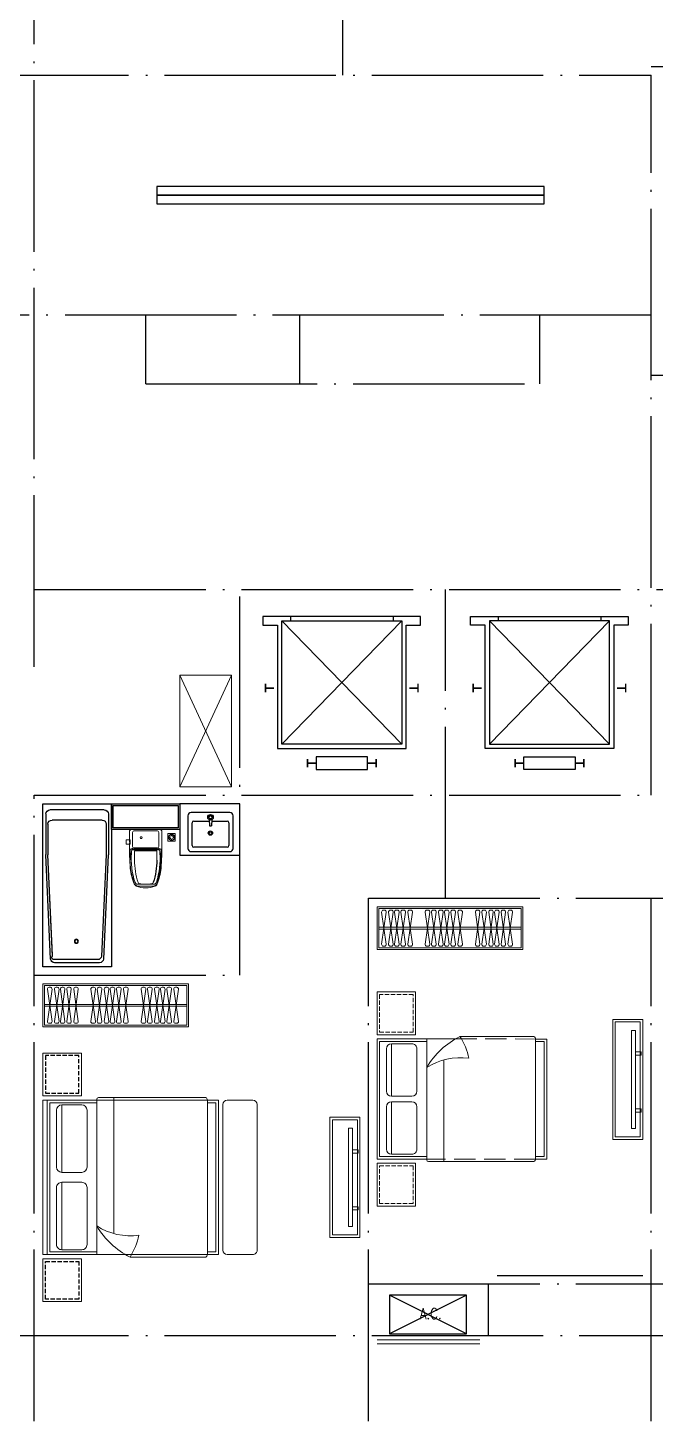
# Model space of a CAD drawing. Extents: x 110900 to 173900, y 7197 to 51694.
# Drawn here: x 140201 to 147521, y 20260 to 36510 of the extents above; entities that cross this region are included whole.
import ezdxf
from ezdxf.enums import TextEntityAlignment as Align

# ---------------------------------------------------------------- set-up
doc = ezdxf.new("R2010")
doc.units = 0
doc.header["$LTSCALE"] = 1000
doc.header["$MEASUREMENT"] = 0
for name, pattern in [('ACAD_ISO02W100', [15, 12, -3]), ('DASH', [0.35, 0.25, -0.1]), ('DOTE', [2.4200000000000004, 2, -0.2, 0.02, -0.2])]:
    doc.linetypes.add(name, pattern=pattern)
for name, color, linetype in [('DOTE', 1, 'DOTE'), ('STAIR', 2, 'Continuous'), ('厨卫', 154, 'Continuous'), ('看线', 5, 'Continuous'), ('空调', 8, 'Continuous'), ('管井', 236, 'Continuous'), ('虚线', 251, 'Continuous')]:
    doc.layers.add(name, color=color, linetype=linetype)
for name, color, linetype, lineweight in [('Text-I', 7, 'Continuous', 5), ('五金', 136, 'Continuous', 9), ('家具', 33, 'Continuous', 9), ('房建名称', 7, 'Continuous', 0)]:
    doc.layers.add(name, color=color, linetype=linetype, lineweight=lineweight)
doc.styles.add('C-2007.06.19$0$C-05.28(ok)$0$STANDARD', font='GBENOR', dxfattribs={"bigfont": 'GBCBIG'})
doc.styles.add('DIM_FONT', font='SIMPLEX.shx', dxfattribs={"width": 0.8})

# ---------------------------------------------------------------- blocks, each defined once
blk = doc.blocks.new('A$C45025D1E')
for p, q in [((1620.000082479499, 50.00004695117241), (220.0000824794988, 1490.000046951172)), ((1620.000082479499, 1490.000046951143), (220.0000824794988, 50.00004695117241)), ((320.0000824794988, 4.695117240771651e-05), (320.0000824794988, 50.00004695117241)), ((1520.000082479499, 4.695117240771651e-05), (1520.000082479499, 50.00004695117241))]:
    blk.add_line(p, q)
at = {"const_width": 18}
for points in [[(520.0000824794988, 1760.000046951172), (520.0000824794988, 1660.000046951172)], [(620.0000824794988, 1710.000046951172), (520.0000824794988, 1710.000046951172)], [(1220.000082479499, 1710.000046951172), (1320.000082479499, 1710.000046951172)], [(1320.000082479499, 1760.000046951172), (1320.000082479499, 1660.000046951172)], [(30.00008247949881, 885.0000469511724), (30.00008247949881, 785.0000469511724)], [(130.0000824794988, 835.0000469511724), (30.00008247949881, 835.0000469511724)], [(1710.000082479499, 835.0000469511724), (1810.000082479499, 835.0000469511724)], [(1810.000082479499, 885.0000469511724), (1810.000082479499, 785.0000469511724)]]:
    blk.add_lwpolyline(points, dxfattribs=at)
for points in [[(1220.000082479499, 1635.000046951172), (1220.000082479499, 1785.000046951143), (620.0000824794988, 1785.000046951143), (620.0000824794988, 1635.000046951172)], [(1670.000082479499, 100.0000469511724), (1670.000082479499, 1540.000046951143), (170.0000824794988, 1540.000046951143), (170.0000824794988, 100.0000469511724), (8.247949881479144e-05, 100.0000469511724), (8.247949881479144e-05, 4.695117240771651e-05), (1840.000082479499, 4.695117240771651e-05), (1840.000082479499, 100.0000469511724)], [(220.0000824794988, 50.00004695117241), (220.0000824794988, 1490.000046951172), (1620.000082479499, 1490.000046951143), (1620.000082479499, 50.00004695117241)]]:
    blk.add_lwpolyline(points, close=True)
blk = doc.blocks.new('A$C31D9048E')
at = {"layer": '家具'}
for p, q in [((629.0947279548272, 2350.014188952395), (-0.0004633958451449871, 2350.014188952395)), ((-0.0004633953794836998, 549.9809798538918), (-0.0004633958451449871, 2350.014188952395)), ((49.99953660462052, 549.9809798541246), (49.99953660415486, 2350.014188952395)), ((79.99953660415486, 579.9809798541246), (79.9995366036892, 2320.014188952395)), ((629.0947279548272, 2320.014188952395), (79.9995366036892, 2320.014188952395)), ((219.8553038062528, 2294.556494943216), (219.8553038067184, 1507.813283236348)), ((629.0947279548272, 550.0141889523948), (629.0947279543616, 2360.014188952395)), ((1919.999536604155, 2350.014188952395), (629.0947279548272, 2350.014188952395)), ((1899.999536604155, 2380.014188952628), (649.0947279543616, 2380.014188952395)), ((829.4731462653726, 802.596915382077), (829.4731462653726, 2380.014188952395)), ((1919.999214164913, 550.0100093631772), (1919.999534142669, 2350.014188952395)), ((1919.999536604155, 2350.014188952395), (2049.999536603689, 2350.014188952395)), ((1919.999536604155, 2320.014188952395), (2019.999536604155, 2320.014188952395)), ((2019.999536604621, 580.0132244495908), (2019.999536604155, 2320.014188952395)), ((2049.999536604155, 550.0141889523948), (2049.999536603689, 2350.014188952395)), ((2099.999536604155, 600.0141889523948), (2099.999536603689, 2300.014188952278)), ((2149.999536604621, 2350.014188952278), (2449.999536604155, 2350.014188952511)), ((2499.999536604621, 600.0141889523948), (2499.999536604155, 2300.014188952628)), ((219.8553038067184, 605.4386738633038), (219.8553038062528, 1392.181885570288)), ((962.3110120287165, 549.9809798543574), (-0.0004633953794836998, 549.9809798538918)), ((629.0947279548272, 579.9809798543574), (79.99953660415486, 579.9809798541246)), ((962.3110120287165, 549.9809798543574), (1919.999214165378, 550.010145299253)), ((1899.999536604155, 519.9809798541246), (1017.059984328225, 519.9809798541246)), ((1919.999221548904, 580.0100093787769), (2019.999536604621, 580.0132244495908)), ((1919.999214165378, 550.010145299253), (2049.999536604155, 550.0141889523948)), ((2149.999536604621, 550.0141889523948), (2449.999536604621, 550.0141889523948))]:
    blk.add_line(p, q, dxfattribs=at)
for points in [[(449.9995366046205, 2899.999674198334), (-0.0004633958451449871, 2899.999674198334), (-0.0004633953794836998, 2399.999674198334), (449.9995366046205, 2399.999674198334), (449.9995366046205, 2899.999674198334), (369.9995366046205, 2899.999674198334)], [(449.9995366046205, -0.0003258018987253308), (-0.0004633953794836998, -0.0003258018987253308), (-0.0004633958451449871, 499.9996741981013), (449.9995366041549, 499.9996741981013), (449.9995366046205, -0.0003258018987253308), (369.9995366041549, -0.0003258018987253308)]]:
    blk.add_lwpolyline(points, dxfattribs=at)
for points in [[(219.8553038062528, 2294.556494943216), (455.2526807533577, 2294.556494943216, -0.4142135623730953), (515.2526807533577, 2234.556494943216), (515.2526807538234, 1567.813283236348, -0.414213562373095), (455.2526807538234, 1507.813283236348), (219.8553038067184, 1507.813283236348, -0.414213562373095), (159.8553038067184, 1567.813283236348), (159.8553038067184, 2234.556494943216, -0.414213562373095)], [(219.8553038067184, 605.4386738633038), (455.2526807533577, 605.4386738633038, 0.4142135623730953), (515.2526807538234, 665.4386738633038), (515.2526807538234, 1332.181885570288, 0.414213562373095), (455.2526807533577, 1392.181885570288), (219.8553038062528, 1392.181885570288, 0.414213562373095), (159.8553038062528, 1332.181885570288), (159.8553038067184, 665.4386738633038, 0.414213562373095)]]:
    blk.add_lwpolyline(points, format="xyb", close=True, dxfattribs=at)
blk.add_lwpolyline([(629.0947279548272, 882.626128985663, 0.1803020398392493), (1120.79056979483, 774.6191110947402, -0.08863692969021798), (1017.063932771329, 520.1089617066318, 28871.27155084922)], format="xyb", dxfattribs=at)
for centre, radius, start, end in [((649.0947279538959, 2360.014188952395), 20, 90, 180), ((1889.355076357722, 2351.251217969344), 30.66941528179127, 357.6883884876952, 69.69174003313215), ((2149.999536604155, 2300.014188952278), 50.00000000000001, 90, 180), ((2449.999536604155, 2300.014188952511), 50.00000000000001, 0, 90), ((1441.535840251017, 1363.24538731447), 943.9573255325128, 210.6074670405663, 243.2773087131901), ((1889.317952258047, 548.769559264998), 30.70632750165869, 290.3566406253955, 2.315219899327659), ((2149.999536604155, 600.0141889523948), 50.00000000000001, 180, 270), ((2449.999536604621, 600.0141889523948), 50.00000000000001, 270, 0)]:
    blk.add_arc(centre, radius, start, end, dxfattribs=at)
at = {"layer": '虚线', "linetype": 'DASH', "ltscale": 0.2}
for points in [[(419.9995366046205, 2869.999674198334), (29.99953660415486, 2869.999674198334), (29.99953660415486, 2429.999674198334), (419.9995366046205, 2429.999674198334)], [(419.9995366046205, 29.99967419810127), (29.99953660415486, 29.99967419810127), (29.99953660415486, 469.9996741981013), (419.9995366046205, 469.9996741981013)]]:
    blk.add_lwpolyline(points, close=True, dxfattribs=at)
blk = doc.blocks.new('fhfihfpoajf')
at = {"layer": '家具', "color": 0}
for p, q in [((1090611.250074343, -403705.8670395983), (1090557.288280774, -403331.1535884129)), ((1090611.250074267, -403331.1535884019), (1090557.288280851, -403705.8670396094)), ((1090577.112838783, -403308.5103140071), (1090591.425516248, -403308.5103140041)), ((1090692.669102066, -403705.8670395808), (1090638.707308497, -403331.1535883954)), ((1090692.66910199, -403331.1535883844), (1090638.707308573, -403705.8670395918)), ((1090658.531866506, -403308.5103139896), (1090672.844543971, -403308.5103139867)), ((1090767.02819921, -403705.8670395657), (1090713.06640564, -403331.1535883802)), ((1090767.028199133, -403331.1535883693), (1090713.066405717, -403705.8670395766)), ((1090732.89096365, -403308.5103139744), (1090747.203641115, -403308.5103139715)), ((1090836.347718426, -403705.8670395525), (1090782.385924857, -403331.153588367)), ((1090836.347718349, -403331.153588356), (1090782.385924933, -403705.8670395635)), ((1090802.210482866, -403308.5103139612), (1090816.523160331, -403308.5103139583)), ((1090917.766746148, -403705.867039535), (1090863.80495258, -403331.1535883495)), ((1090917.766746072, -403331.1535883385), (1090863.804952656, -403705.867039546)), ((1090883.629510588, -403308.5103139437), (1090897.942188054, -403308.5103139408)), ((1090992.125843292, -403705.8670395198), (1090938.164049723, -403331.1535883343)), ((1090992.125843216, -403331.1535883234), (1090938.164049799, -403705.8670395308)), ((1090957.988607732, -403308.5103139286), (1090972.301285197, -403308.5103139256)), ((1091197.18116903, -403705.867039479), (1091143.219375461, -403331.1535882935)), ((1091197.181168954, -403331.1535882825), (1091143.219375537, -403705.86703949)), ((1091163.04393347, -403308.5103138877), (1091177.356610935, -403308.5103138848)), ((1091278.600196753, -403705.8670394614), (1091224.638403184, -403331.153588276)), ((1091278.600196677, -403331.153588265), (1091224.63840326, -403705.8670394724)), ((1091244.462961193, -403308.5103138702), (1091258.775638658, -403308.5103138672)), ((1091352.959293897, -403705.8670394463), (1091298.997500327, -403331.1535882609)), ((1091352.95929382, -403331.1535882499), (1091298.997500404, -403705.8670394573)), ((1091318.822058337, -403308.510313855), (1091333.134735802, -403308.5103138521)), ((1091422.278813113, -403705.8670394331), (1091368.317019544, -403331.1535882477)), ((1091422.278813036, -403331.1535882367), (1091368.31701962, -403705.8670394441)), ((1091388.141577553, -403308.5103138419), (1091402.454255018, -403308.510313839)), ((1091503.697840835, -403705.8670394156), (1091449.736047267, -403331.1535882301)), ((1091503.697840759, -403331.1535882192), (1091449.736047343, -403705.8670394266)), ((1091469.560605275, -403308.5103138243), (1091483.873282741, -403308.5103138214)), ((1091578.056937979, -403705.8670394004), (1091524.09514441, -403331.153588215)), ((1091578.056937903, -403331.153588204), (1091524.095144486, -403705.8670394114)), ((1091543.919702419, -403308.5103138092), (1091558.232379884, -403308.5103138062)), ((1091779.269625033, -403705.8670393604), (1091725.307831464, -403331.153588175)), ((1091779.269624956, -403331.153588164), (1091725.30783154, -403705.8670393714)), ((1091745.132389473, -403308.5103137691), (1091759.445066938, -403308.5103137662)), ((1091860.688652755, -403705.8670393429), (1091806.726859187, -403331.1535881574)), ((1091860.688652679, -403331.1535881464), (1091806.726859263, -403705.8670393538)), ((1091826.551417195, -403308.5103137516), (1091840.864094661, -403308.5103137487)), ((1091935.047749899, -403705.8670393277), (1091881.08595633, -403331.1535881422)), ((1091935.047749823, -403331.1535881313), (1091881.085956406, -403705.8670393387)), ((1091900.910514339, -403308.5103137364), (1091915.223191804, -403308.5103137335)), ((1092004.367269115, -403705.8670393145), (1091950.405475546, -403331.1535881291)), ((1092004.367269039, -403331.1535881181), (1091950.405475623, -403705.8670393255)), ((1091970.230033555, -403308.5103137232), (1091984.54271102, -403308.5103137203)), ((1092085.786296838, -403705.867039297), (1092031.824503269, -403331.1535881116)), ((1092085.786296762, -403331.1535881006), (1092031.824503345, -403705.867039308)), ((1092051.649061278, -403308.5103137058), (1092065.961738743, -403308.5103137029)), ((1090459.083197164, -403508.5103140177), (1092119.083197111, -403508.5103116309)), ((1090459.083197169, -403528.5103140177), (1092119.083197115, -403528.5103116309)), ((1090577.112838869, -403728.5103140716), (1090591.425516334, -403728.5103140686)), ((1090658.531866592, -403728.5103140541), (1090672.844544057, -403728.5103140512)), ((1090732.890963735, -403728.5103140389), (1090747.203641201, -403728.510314036)), ((1090802.210482951, -403728.5103140257), (1090816.523160417, -403728.5103140228)), ((1090883.629510674, -403728.5103140082), (1090897.94218814, -403728.5103140053)), ((1090957.988607818, -403728.5103139931), (1090972.301285283, -403728.5103139901)), ((1091163.043933556, -403728.5103139522), (1091177.356611021, -403728.5103139493)), ((1091244.462961279, -403728.5103139346), (1091258.775638744, -403728.5103139317)), ((1091318.822058422, -403728.5103139195), (1091333.134735888, -403728.5103139166)), ((1091388.141577638, -403728.5103139064), (1091402.454255104, -403728.5103139034)), ((1091469.560605361, -403728.5103138888), (1091483.873282827, -403728.5103138859)), ((1091543.919702505, -403728.5103138736), (1091558.23237997, -403728.5103138707)), ((1091745.132389558, -403728.5103138336), (1091759.445067024, -403728.5103138307)), ((1091826.551417281, -403728.5103138161), (1091840.864094747, -403728.5103138132)), ((1091900.910514425, -403728.5103138009), (1091915.22319189, -403728.510313798)), ((1091970.230033641, -403728.5103137877), (1091984.542711106, -403728.5103137848)), ((1092051.649061364, -403728.5103137703), (1092065.961738829, -403728.5103137674))]:
    blk.add_line(p, q, dxfattribs=at)
for points in [[(1090439.083197115, -403268.5103140231), (1092139.083197062, -403268.5103116359), (1092139.083197164, -403768.5103116331), (1090439.083197217, -403768.5103140203)], [(1090459.083197119, -403288.510314019), (1092119.083197066, -403288.51031164), (1092119.08319716, -403748.5103116372), (1090459.083197213, -403748.5103140162)]]:
    blk.add_lwpolyline(points, close=True, dxfattribs=at)
for centre, start, end in [((1090577.112838787, -403328.5103140071), 90, 187.5946433615391), ((1090591.425516253, -403328.5103140041), 352.4053566582957, 90), ((1090658.53186651, -403328.5103139896), 90, 187.5946433615391), ((1090672.844543976, -403328.5103139867), 352.4053566582957, 90), ((1090732.890963654, -403328.5103139744), 90, 187.5946433615391), ((1090747.203641119, -403328.5103139715), 352.4053566582957, 90), ((1090802.21048287, -403328.5103139612), 90, 187.5946433615391), ((1090816.523160335, -403328.5103139583), 352.4053566582957, 90), ((1090883.629510593, -403328.5103139437), 90, 187.5946433615391), ((1090897.942188058, -403328.5103139408), 352.4053566582957, 90), ((1090957.988607736, -403328.5103139286), 90, 187.5946433615391), ((1090972.301285202, -403328.5103139256), 352.4053566582957, 90), ((1091163.043933474, -403328.5103138877), 90, 187.5946433615391), ((1091177.35661094, -403328.5103138848), 352.4053566582957, 90), ((1091244.462961197, -403328.5103138702), 90, 187.5946433615391), ((1091258.775638663, -403328.5103138672), 352.4053566582957, 90), ((1091318.822058341, -403328.510313855), 90, 187.5946433615391), ((1091333.134735806, -403328.5103138521), 352.4053566582957, 90), ((1091388.141577557, -403328.5103138419), 90, 187.5946433615391), ((1091402.454255022, -403328.510313839), 352.4053566582957, 90), ((1091469.56060528, -403328.5103138243), 90, 187.5946433615391), ((1091483.873282745, -403328.5103138214), 352.4053566582957, 90), ((1091543.919702423, -403328.5103138092), 90, 187.5946433615391), ((1091558.232379889, -403328.5103138062), 352.4053566582957, 90), ((1091745.132389477, -403328.5103137691), 90, 187.5946433615391), ((1091759.445066942, -403328.5103137662), 352.4053566582957, 90), ((1091826.5514172, -403328.5103137516), 90, 187.5946433615391), ((1091840.864094665, -403328.5103137487), 352.4053566582957, 90), ((1091900.910514343, -403328.5103137364), 90, 187.5946433615391), ((1091915.223191809, -403328.5103137335), 352.4053566582957, 90), ((1091970.230033559, -403328.5103137232), 90, 187.5946433615391), ((1091984.542711025, -403328.5103137203), 352.4053566582957, 90), ((1092051.649061282, -403328.5103137058), 90, 187.5946433615391), ((1092065.961738748, -403328.5103137029), 352.4053566582957, 90), ((1090577.112838865, -403708.5103140716), 172.4053566582957, 270), ((1090591.42551633, -403708.5103140686), 270, 7.594643361539077), ((1090658.531866587, -403708.5103140541), 172.4053566582957, 270), ((1090672.844544053, -403708.5103140512), 270, 7.594643361539077), ((1090732.890963731, -403708.5103140389), 172.4053566582957, 270), ((1090747.203641196, -403708.510314036), 270, 7.594643361539077), ((1090802.210482947, -403708.5103140257), 172.4053566582957, 270), ((1090816.523160412, -403708.5103140228), 270, 7.594643361539077), ((1090883.62951067, -403708.5103140082), 172.4053566582957, 270), ((1090897.942188135, -403708.5103140053), 270, 7.594643361539077), ((1090957.988607814, -403708.5103139931), 172.4053566582957, 270), ((1090972.301285279, -403708.5103139901), 270, 7.594643361539077), ((1091163.043933552, -403708.5103139522), 172.4053566582957, 270), ((1091177.356611017, -403708.5103139493), 270, 7.594643361539077), ((1091244.462961274, -403708.5103139346), 172.4053566582957, 270), ((1091258.77563874, -403708.5103139317), 270, 7.594643361539077), ((1091318.822058418, -403708.5103139195), 172.4053566582957, 270), ((1091333.134735883, -403708.5103139166), 270, 7.594643361539077), ((1091388.141577634, -403708.5103139064), 172.4053566582957, 270), ((1091402.454255099, -403708.5103139034), 270, 7.594643361539077), ((1091469.560605357, -403708.5103138888), 172.4053566582957, 270), ((1091483.873282822, -403708.5103138859), 270, 7.594643361539077), ((1091543.919702501, -403708.5103138736), 172.4053566582957, 270), ((1091558.232379966, -403708.5103138707), 270, 7.594643361539077), ((1091745.132389554, -403708.5103138336), 172.4053566582957, 270), ((1091759.445067019, -403708.5103138307), 270, 7.594643361539077), ((1091826.551417277, -403708.5103138161), 172.4053566582957, 270), ((1091840.864094742, -403708.5103138132), 270, 7.594643361539077), ((1091900.910514421, -403708.5103138009), 172.4053566582957, 270), ((1091915.223191886, -403708.510313798), 270, 7.594643361539077), ((1091970.230033637, -403708.5103137877), 172.4053566582957, 270), ((1091984.542711102, -403708.5103137848), 270, 7.594643361539077), ((1092051.649061359, -403708.5103137703), 172.4053566582957, 270), ((1092065.961738825, -403708.5103137674), 270, 7.594643361539077)]:
    blk.add_arc(centre, 20, start, end, dxfattribs=at)
blk = doc.blocks.new('A$C2FB07499')
at = {"layer": '家具', "ltscale": 0.5}
blk.add_lwpolyline([(499.999903075397, 299.9999970229692), (149.999903075397, 299.9999970229692), (149.999903075397, 1699.999997022969), (499.999903075397, 1699.999997022969)], close=True, dxfattribs=at)
at = {"layer": '家具', "ltscale": 40}
for points in [[(469.999903075397, 329.9999970229692), (179.999903075397, 329.9999970229692), (179.999903075397, 1669.999997022969), (469.999903075397, 1669.999997022969)], [(368.0062037147582, 1572.05437471508), (414.5079044410959, 1572.05437471508), (414.5079044410959, 427.9456193309161), (368.0062037147582, 427.9456193309161)], [(414.5079044410959, 1381.046087849129), (479.999903075397, 1381.046087849129), (479.999903075397, 1342.711880616553), (414.5079044410959, 1342.711880616553)], [(414.5079044410959, 716.8923749520327), (479.999903075397, 716.8923749520327), (479.999903075397, 678.5581677194568), (414.5079044410959, 678.5581677194277)]]:
    blk.add_lwpolyline(points, close=True, dxfattribs=at)
blk = doc.blocks.new('A$C72813290')
at = {"layer": '家具'}
for p, q in [((579.0947513119318, 550.0329755522544), (579.0947513119318, 1959.999766453984)), ((1829.957840141375, 1979.999766454275), (599.0947513119318, 1979.999766453984)), ((779.4731696229428, 802.6157019819366), (779.4731696229428, 1979.999766454042)), ((579.0947513119318, 1949.999766453984), (-0.0004400382749736309, 1949.999766453984)), ((-0.0004400382749736309, 549.9997664540424), (-0.0004400382749736309, 1949.999766453984)), ((29.99955996219069, 579.9997664540424), (29.99955996172503, 1919.999766453984)), ((579.0947513119318, 1919.999766453984), (29.99955996172503, 1919.999766453984)), ((169.8553271642886, 1894.542072444805), (169.8553271638229, 1282.784345983411)), ((1849.957517702132, 550.0287959629786), (1849.957837680355, 1949.999766453984)), ((1849.95784014184, 1949.999766453984), (1979.95784014184, 1949.999766454042)), ((1849.957840141375, 1919.999766453984), (1949.957840141375, 1919.999766453955)), ((1949.95784014184, 580.0320110495377), (1949.957840141375, 1919.999766453955)), ((1979.95784014184, 550.0329755522544), (1979.95784014184, 1949.999766453984)), ((169.8553271638229, 605.4574604632217), (169.8553271638229, 1217.215186924615)), ((912.311035385821, 549.999766454217), (-0.0004400382749736309, 549.9997664540424)), ((579.0947513123974, 579.9997664541588), (29.99955996219069, 579.9997664540424)), ((1829.95784014184, 519.9997664539842), (967.0600076857954, 519.9997664539842)), ((1849.957525086589, 580.0287959786947), (1949.95784014184, 580.0320110495377)), ((1849.957517702132, 550.0289318990544), (1979.95784014184, 550.0329755522544))]:
    blk.add_line(p, q, dxfattribs=at)
at = {"layer": '家具', "linetype": 'DASH'}
for p, q in [((1849.95784014184, 1949.999766453984), (579.0947513119318, 1949.999766453984)), ((912.311035385821, 549.999766454217), (1849.957517702132, 550.0289318990544))]:
    blk.add_line(p, q, dxfattribs=at)
at = {"layer": '家具'}
for points in [[(449.9995599621907, 2499.999766453955), (-0.0004400378093123436, 2499.999766453955), (-0.0004400382749736309, 1999.999766453955), (449.9995599621907, 1999.999766453955), (449.9995599621907, 2499.999766453955), (369.9995599621907, 2499.999766453955)], [(449.9995599621907, -0.0002335459867026657), (-0.0004400378093123436, -0.0002335460158064961), (-0.0004400382749736309, 499.9997664539842), (449.999559961725, 499.9997664540133), (449.9995599621907, -0.0002335459867026657), (369.9995599621907, -0.0002335460158064961)]]:
    blk.add_lwpolyline(points, dxfattribs=at)
at = {"layer": '家具', "linetype": 'DASH', "ltscale": 0.2}
for points in [[(419.999559961725, 2469.999766453955), (29.99955996172503, 2469.999766453955), (29.99955996172503, 2029.999766453955), (419.999559961725, 2029.999766453955)], [(419.9995599621907, 29.99976645398419), (29.99955996219069, 29.99976645398419), (29.99955996219069, 469.9997664539842), (419.9995599621907, 469.9997664539842)]]:
    blk.add_lwpolyline(points, close=True, dxfattribs=at)
at = {"layer": '家具'}
for points in [[(169.8553271642886, 1894.542072444805), (405.2527041109279, 1894.542072444776, -0.4142135623730953), (465.2527041109279, 1834.542072444805), (465.2527041109279, 1342.784345983411, -0.414213562373095), (405.2527041109279, 1282.784345983382), (169.8553271638229, 1282.784345983411, -0.414213562373095), (109.8553271642886, 1342.784345983411), (109.8553271642886, 1834.542072444805, -0.414213562373095)], [(169.8553271638229, 605.4574604632217), (405.2527041109279, 605.4574604631925, 0.4142135623730953), (465.2527041109279, 665.4574604632217), (465.2527041109279, 1157.215186924615, 0.414213562373095), (405.2527041109279, 1217.215186924586), (169.8553271638229, 1217.215186924615, 0.414213562373095), (109.8553271638229, 1157.215186924615), (109.8553271638229, 665.4574604632217, 0.414213562373095)]]:
    blk.add_lwpolyline(points, format="xyb", close=True, dxfattribs=at)
blk.add_lwpolyline([(579.0947513119318, 882.6449155855225, 0.1803020398392493), (1070.790593151934, 774.6378976947162, -0.08863692969021798), (967.063956128899, 520.1277483065496, 28871.27155084922)], format="xyb", dxfattribs=at)
for centre, radius, start, end in [((599.0947513119318, 1959.999766453984), 20, 90, 180), ((1819.313379895408, 1951.236795470933), 30.66941528179127, 357.6883884843629, 69.69174006220533), ((1391.535863609053, 1363.264173914329), 943.9573255325126, 210.6074670396569, 243.2773086841104), ((1819.276255795732, 548.7883458647993), 30.70632750165869, 290.3566406253955, 2.315219899058205)]:
    blk.add_arc(centre, radius, start, end, dxfattribs=at)
blk = doc.blocks.new('111')
at = {"layer": '空调', "linetype": 'ACAD_ISO02W100'}
for p, q in [((1000, 0), (0, 500)), ((1000, 500), (0, 0))]:
    blk.add_line(p, q, dxfattribs=at)
blk.add_lwpolyline([(0, 500), (0, 0), (1000, 0), (1000, 500)], close=True, dxfattribs=at)
at = {"layer": 'Text-I', "style": 'DIM_FONT', "width": 0.8}
blk.add_text('A.C.', height=140, dxfattribs=at).set_placement((675.4934317702428, 261.8372856484493), align=Align.MIDDLE_RIGHT)
blk = doc.blocks.new('ma2')
at = {"layer": '厨卫', "color": 0}
for centre, radius, start, end in [((712.4397293468937, -340.4294771072455), 881.4089537639704, 175.7102634410839, 198.2941325647518), ((703.8273664154112, -352.850587095134), 834.3315730198825, 180.1819425780539, 198.4972610620786)]:
    blk.add_arc(centre, radius, start, end, dxfattribs=at)
at = {"layer": '家具', "color": 0}
for p, q in [((0, 0), (-166.5, 0)), ((0, 0), (166.5, 0)), ((-189, -22.5), (-189, -274.5)), ((-153, -36), (-153, -198)), ((0, -13.5), (-130.5, -13.5)), ((0, -13.5), (130.5, -13.5)), ((153, -36), (153, -198)), ((180, -125.0999999998603), (180, -164.6999999999534)), ((191.7000000001863, -117.9000000001397), (187.2000000001863, -117.9000000001397)), ((189, -22.5), (189, -122.0254213614389)), ((189, -121.200333661167), (189, -129.7378550155554)), ((189, -136.9619115462992), (189, -146.4845315185376)), ((189, -153.1339471887331), (189, -161.6714685431216)), ((191.7000000001863, -117.9000000001397), (222.3000000007451, -117.9000000001397)), ((229.5, -125.0999999998603), (229.5, -164.6999999999534)), ((-180, -230.4000000001397), (-138.5999999996275, -211.5)), ((-180, -230.4000000001397), (-180, -316.4254094343632)), ((-180, -230.4000000001397), (0, -230.4000000001397)), ((-175.5, -279), (-175.5, -280.3469112922903)), ((-166.5, -274.5), (-171, -274.5)), ((-166.5, -252.9000000001397), (-166.5, -274.5)), ((-148.5, -234.9000000001397), (0, -234.9000000001397)), ((-138.5999999996275, -211.5), (0, -211.5)), ((-130.5, -220.5), (0, -220.5)), ((-130.5, -250.1999999999534), (-130.5, -355.5)), ((0, -246.5999999998603), (-126.8999999994412, -246.5999999998603)), ((-118.7999999998137, -246.5999999998603), (0, -246.5999999998603)), ((138.6000000005588, -211.5), (0, -211.5)), ((130.5, -220.5), (0, -220.5)), ((180, -230.4000000001397), (0, -230.4000000001397)), ((148.5, -234.9000000001397), (0, -234.9000000001397)), ((118.8000000007451, -246.5999999998603), (0, -246.5999999998603)), ((0, -246.5999999998603), (126.9000000003725, -246.5999999998603)), ((130.5, -250.1999999999534), (130.5, -355.5)), ((180, -230.4000000001397), (138.6000000005588, -211.5)), ((166.5, -252.9000000001397), (166.5, -274.5)), ((166.5, -274.5), (171, -274.5)), ((175.5, -279), (175.5, -280.3469112922903)), ((180, -230.4000000001397), (180, -316.4254094343632)), ((191.7000000001863, -171.9000000001397), (187.2000000001863, -171.9000000001397)), ((189, -170.1148700807244), (189, -274.5)), ((191.7000000001863, -171.9000000001397), (222.3000000007451, -171.9000000001397)), ((-77.39916105940938, -636.3000000000466), (-101.8862989675254, -636.3000000000466)), ((-67.5, -636.3000000000466), (-77.39916105940938, -636.3000000000466)), ((-67.5, -636.3000000000466), (0, -636.3000000000466)), ((67.5, -636.3000000000466), (0, -636.3000000000466)), ((67.5, -636.3000000000466), (77.39916105940938, -636.3000000000466)), ((77.39916105940938, -636.3000000000466), (101.8862989684567, -636.3000000000466)), ((93.06087754387408, -659.6999999999534), (-93.06087754294276, -659.6999999999534)), ((0, -659.6999999999534), (93.06087754387408, -659.6999999999534))]:
    blk.add_line(p, q, dxfattribs=at)
blk.add_circle((53.10000000055879, -94.5), 11.40815247663667, dxfattribs=at)
for centre, radius, start, end in [((-166.5, -22.5), 22.5, 90, 180), ((166.5, -22.5), 22.5, 0, 90), ((-130.5, -36), 22.5, 90, 180), ((130.5, -36), 22.5, 0, 90), ((187.2000000001863, -125.0999999998603), 7.2, 90, 180), ((222.3000000007451, -125.0999999998603), 7.2, 0, 90), ((6805.708689086139, -14.98956554476172), 6999.521077242298, 182.1247541061041, 183.6000563417639), ((315.9997481284663, -366.8548092211131), 499.0547252698382, 170.0177249498389, 190.1148802118945), ((-171, -279), 4.5, 90, 180), ((-148.5, -252.9000000001397), 18, 90, 180), ((-130.5, -198), 22.5, 180, 270), ((-126.8999999994412, -250.1999999999534), 3.6, 90, 180), ((-712.4397293459624, -340.4294771070126), 881.4089537639704, 341.7058674352483, 4.289736558916106), ((126.9000000003725, -250.1999999999534), 3.6, 0, 90), ((130.5, -198), 22.5, 270, 0), ((148.5, -252.9000000001397), 18, 0, 90), ((171, -279), 4.5, 0, 90), ((-315.999748127535, -366.8548092208803), 499.0547252698382, 349.8851197881055, 9.98227505016114), ((187.2000000001863, -164.6999999999534), 7.2, 180, 270), ((-6805.708688990213, -14.98956555104814), 6999.521077147583, 356.3999436582361, 357.875245893896), ((222.3000000007451, -164.6999999999534), 7.2, 270, 0), ((749.1395910214633, -320.9842596482486), 938.6835635739402, 188.1773252605921, 199.5371123268662), ((594.2509733149782, -352.8633294566534), 776.2321552453669, 187.5236788309576, 201.3401300184077), ((-703.8273664144799, -352.850587095134), 834.3315730198825, 341.5027389379214, 359.8180574219461), ((-594.2509733149782, -352.8633294566534), 776.2321552453669, 338.6598699815923, 352.4763211690424), ((-749.075333350338, -321.0035344087519), 938.6165597252316, 340.4626847572233, 351.8237832072882), ((-122.7765990523621, -630.3817124427296), 13.5, 199.5371123268662, 212.7351400685429), ((-70.42896267399192, -596.7297718022019), 75.73124732212365, 212.7351400685429, 236.252720039565), ((-116.1856549186632, -630.4243820346892), 13.5, 201.3401300184077, 225.0456671177679), ((117.4627921506763, -396.4031826078426), 344.1924834331063, 225.0456671177679, 228.0776655614675), ((-99.85239377990365, -611.0890470207669), 25.2928630336992, 193.7470556061474, 265.387626009144), ((-70.33155621122569, -611.8393892205786), 18, 198.4972610620786, 250.8187481424693), ((-15.12868216913193, -386.4469691873528), 249.9794124911297, 255.8484349526227, 273.4075284237138), ((15.12868217006326, -386.4469691873528), 249.9794124911297, 266.5924715762862, 284.1515650473773), ((70.33155621215701, -611.8393892205786), 18, 289.1812518575307, 341.5027389379214), ((99.85239378083497, -611.0890470207669), 25.2928630336992, 274.612373990856, 346.2529443938527), ((70.42896267492324, -596.7297718022019), 75.73124732212365, 303.7472799604349, 327.2648599314571), ((-117.4627921497449, -396.4031826076098), 344.1924834331063, 311.9223344385325, 314.9543328822321), ((116.1856549195945, -630.4243820346892), 13.5, 314.9543328822321, 338.6598699815923), ((122.7765990523621, -630.3817124427296), 13.5, 327.2648599314571, 340.4628876731337), ((-91.53043877147138, -625.7263711621054), 34.00808285177626, 231.9313491334848, 272.5793075874444), ((-12.88828185852617, -423.2266014702618), 256.5972770769422, 247.1572968181039, 272.8790446030137), ((12.88828185852617, -423.226601468632), 256.5972770785842, 267.1209553969863, 292.8427031818961), ((91.5304387724027, -625.7263711621054), 34.00808285177626, 267.4206924125555, 308.0686508665152)]:
    blk.add_arc(centre, radius, start, end, dxfattribs=at)
blk = doc.blocks.new('x6')
at = {"layer": '厨卫', "color": 0}
for p, q in [((227.1291524255648, 0), (-227.1291524246335, 0)), ((-265.229152424261, -38.09999999997672), (-265.229152424261, -419.0999999999767)), ((-214.4291524244472, -387.3499999999767), (-214.4291524244472, -120.6500000000233)), ((-195.3791524246335, -101.5999999999767), (-15.59883185569197, -101.5999999999767)), ((-18.80374188814312, -56.60799438098911), (-32.26827924326062, -56.60799438098911)), ((-13.27133092004806, -43.28686512657441), (-22.77435069065541, -33.74818694696296)), ((-13.10795861016959, -70.08991301618516), (-22.49373077228665, -79.74398196034599)), ((-16.48222255054861, -84.34926661441568), (-12.69999999925494, -158.2079943810822)), ((-12.69999999925494, -158.2079943810822), (12.70000000111759, -158.2079943810822)), ((9.313225746154785e-10, -37.80425249191467), (9.313225746154785e-10, -24.33971513737924)), ((9.313225746154785e-10, -75.41173627017997), (9.313225746154785e-10, -88.8762736247154)), ((16.48222255147994, -84.34926661441568), (12.70000000111759, -158.2079943810822)), ((22.49299382977188, -33.47129033843521), (13.10722166765481, -43.12535928259604)), ((22.77435069251806, -79.46780181513168), (13.2713309219107, -69.92912363552023)), ((15.59883185662329, -101.5999999999767), (195.3791524255648, -101.5999999999767)), ((18.80374189000577, -56.60799438098911), (32.26827924419194, -56.60799438098911)), ((214.4291524253786, -120.6500000000233), (214.4291524253786, -387.3499999999767)), ((265.2291524251923, -419.0999999999767), (265.2291524251923, -38.09999999997672)), ((-227.1291524246335, -457.2000000000698), (227.1291524255648, -457.2000000000698)), ((195.3791524255648, -406.4000000000233), (-195.3791524246335, -406.4000000000233))]:
    blk.add_line(p, q, dxfattribs=at)
for centre, radius in [((9.313225746154785e-10, -56.60799438098911), 32.26827924368117), ((9.313225746154785e-10, -56.60799438098911), 18.80374188911082), ((-0.9688588986173272, -241.2999999999302), 25.4), ((-0.9688588986173272, -241.2999999999302), 15.95985148249019)]:
    blk.add_circle(centre, radius, dxfattribs=at)
for centre, radius, start, end in [((-227.1291524246335, -38.09999999997672), 38.09999999999999, 90, 180), ((227.1291524255648, -38.09999999997672), 38.09999999999999, 0, 90), ((-195.3791524246335, -120.6500000000233), 19.05, 90, 180), ((195.3791524255648, -120.6500000000233), 19.05, 0, 90), ((-227.1291524246335, -419.0999999999767), 38.09999999999999, 180, 270), ((-195.3791524246335, -387.3499999999767), 19.05, 180, 270), ((195.3791524255648, -387.3499999999767), 19.05, 270, 0), ((227.1291524255648, -419.0999999999767), 38.09999999999999, 270, 0)]:
    blk.add_arc(centre, radius, start, end, dxfattribs=at)
blk = doc.blocks.new('qqqewere')
at = {"layer": '厨卫'}
for p, q in [((430646.5493158384, 215955.9013095651), (430646.5493158384, 214055.349698706)), ((431446.4328834286, 215955.9013095651), (430646.5493158384, 215955.9013095651)), ((430736.9704301836, 215866.008030274), (430682.4628772956, 214651.831689633)), ((430760.4470581776, 215830.7262698701), (430705.9415536778, 214649.2720770995)), ((430760.3460477291, 215818.9766812034), (430705.9415536778, 214649.2720770995)), ((431285.3393425467, 215872.75217659), (430766.6428567204, 215872.75217659)), ((431308.7761975655, 215908.3875192936), (430784.2060017015, 215908.3875192936)), ((431387.0406455893, 214649.2720770995), (431332.5351410895, 215830.7262698701)), ((431410.5193219715, 214651.831689633), (431356.0117690834, 215866.008030274)), ((431446.4328834286, 214055.349698706), (431446.4328834286, 215955.9013095651)), ((430682.184658542, 214174.1341743847), (430682.184658542, 214646.6973883811)), ((430705.9415536778, 214292.9186500634), (430705.9415536778, 214649.2720770995)), ((431387.0406455893, 214292.9186500634), (431387.0406455893, 214649.2720770995)), ((431410.797540725, 214174.1341743847), (431410.797540725, 214646.6973883811)), ((431339.5268553178, 214245.4048597919), (430753.4553439493, 214245.4048597919)), ((430646.5493158384, 214055.349698706), (431446.4328834286, 214055.349698706)), ((431363.2837504536, 214126.6203841132), (430729.6984488135, 214126.6203841132))]:
    blk.add_line(p, q, dxfattribs=at)
for radius in [23.75689513573889, 19.00551610859111]:
    blk.add_circle((431038.472550762, 215658.9401203684), radius, dxfattribs=at)
for centre, radius, start, end in [((430784.2060017015, 215860.8737290222), 47.51379027147777, 90, 173.7965521041173), ((430776.1460436432, 215849.8814693475), 24.76650583881204, 112.5637563871532, 230.6630561310794), ((431285.3393425467, 215825.2383863186), 47.51379027147777, 6.632514621064487, 90), ((431308.7761975655, 215860.8737290222), 47.51379027147777, 6.203447895882674, 90), ((430729.6984488135, 214646.6973883811), 47.51379027147777, 173.7965521041173, 180), ((431363.2837504536, 214646.6973883811), 47.51379027147777, 0, 6.203447895882674), ((430753.4553439493, 214292.9186500634), 47.51379027147777, 180, 270), ((431339.5268553178, 214292.9186500634), 47.51379027147777, 270, 0), ((430729.6984488135, 214174.1341743847), 47.51379027147777, 180, 270), ((431363.2837504536, 214174.1341743847), 47.51379027147777, 270, 0)]:
    blk.add_arc(centre, radius, start, end, dxfattribs=at)
at = {"layer": '厨卫', "style": 'C-2007.06.19$0$C-05.28(ok)$0$STANDARD', "text_generation_flag": 4, "width": 0.8000000000465661, "flags": 9}
for tag in ['YSIZE', 'XSIZE']:
    blk.add_attdef(tag, (431446.4328834286, 215005.6255041356), '', height=0.5939223783934722, dxfattribs=at)
blk = doc.blocks.new('A$C56722DB7')
at = {"layer": '五金', "color": 0}
for points in [[(85.82233329315204, 85.82233446394093), (85.82233329315204, 1.445412635803223e-06), (2.743909135460854e-07, 1.445412635803223e-06), (2.748565748333931e-07, 85.82233446394093)], [(9.932467175764032, 43.27378234872594), (9.932467175764032, 41.59826454753056), (25.50449067086447, 41.59826454753056), (25.50449067086447, 43.27378234872594)], [(19.84811175300274, 66.48703717952594), (18.66334175376687, 65.30226718029007), (29.67442516388837, 54.29118377016857), (30.85919516312424, 55.47595376940444)], [(19.33529755903874, 19.84811292402446), (20.5200675582746, 18.66334292478859), (31.5311509683961, 29.67442633514293), (30.34638096916024, 30.85919633437879)], [(43.27378117816988, 75.88986756326631), (41.5982633769745, 75.88986756326631), (41.5982633769745, 60.31784406816587), (43.27378117816988, 60.31784406816587)], [(42.54855238983873, 9.932468346320093), (44.22407019103412, 9.932468346320093), (44.22407019103412, 25.50449184142053), (42.54855238983873, 25.50449184142053)], [(66.48703600896988, 65.9742229853291), (65.30226600973401, 67.15899298456497), (54.29118259961251, 56.14790957421064), (55.47595259884838, 54.96313957497478)], [(65.97422181454021, 19.33529872982763), (67.15899181377608, 20.5200687290635), (56.14790840318892, 31.531152139185), (54.96313840395305, 30.34638213994913)], [(75.88986639271025, 42.54855356039479), (75.88986639271025, 44.22407136159018), (60.31784289760981, 44.22407136159018), (60.31784289760981, 42.54855356039479)]]:
    blk.add_lwpolyline(points, close=True, dxfattribs=at)
blk.add_circle((42.91116678400431, 42.9111679547932), 36.56169166270411, dxfattribs=at)

msp = doc.modelspace()

# ---------------------------------------------------------------- linework, layer by layer
at = {"layer": 'DOTE'}
for p, q in [((140276.0245290619, 29059.50001152453), (140276.0245290619, 40859.50001152453)), ((143876.0245290619, 35959.50001152453), (143876.0245290619, 37059.50001152453)), ((127276.0245290619, 35959.50001152453), (147476.0245290619, 35959.50001152453)), ((147476.0245290619, 36059.50001152453), (157176.0245290619, 36059.50001152453)), ((147476.0245290619, 27559.50001152453), (147476.0245290619, 35959.50001152453)), ((147476.0245290619, 33159.50001152453), (127276.0245290619, 33159.50001152453)), ((141576.0245290619, 32359.50001152453), (141576.0245290619, 33159.50001152453)), ((143376.0245290619, 32359.50001152453), (143376.0245290619, 33159.50001152453)), ((146176.0245290619, 32359.50001152646), (146176.0245290619, 33159.50001152646)), ((141576.0245290619, 32359.50001152453), (146176.0245290619, 32359.50001152453)), ((147476.0245290616, 32459.50001152453), (149276.0245290623, 32459.50001152453)), ((140276.0245290619, 29959.50001152453), (149276.0245290621, 29959.50001152453)), ((142676.0245290619, 25459.50001152453), (142676.0245290619, 29959.50001152453)), ((145076.0245290619, 26359.50001152453), (145076.0245290619, 29959.50001152453)), ((140276.0245290619, 27559.50001152453), (147476.0245290619, 27559.50001152453)), ((140276.0245290619, 20259.50001152116), (140276.0245290619, 27559.50001152453)), ((144176.0245290619, 26359.50001152453), (157176.0245290619, 26359.50001152453)), ((144176.0245290619, 20259.50001152116), (144176.0245290619, 26359.50001152453)), ((147476.0245290619, 20259.50001152116), (147476.0245290619, 26359.50001152453)), ((140276.0245290619, 25459.50001152453), (142676.0245290619, 25459.50001152453)), ((144176.0245290616, 21859.50001152453), (157176.0245290619, 21859.50001152453)), ((145576.0245290619, 21259.50001152116), (145576.0245290619, 21859.50001152453)), ((127276.0245290619, 21259.50001152116), (157176.0245290619, 21259.50001152116))]:
    msp.add_line(p, q, dxfattribs=at)
at = {"layer": 'STAIR'}
for points in [[(146226.0245290616, 34559.5000117044), (146226.0245290607, 34659.5000117044), (141706.0245290607, 34659.5000116562), (141706.0245290616, 34559.5000116562)], [(146226.0245290628, 34459.5000117044), (146226.0245290616, 34559.5000117044), (141706.0245290616, 34559.5000116562), (141706.0245290628, 34459.5000116562)]]:
    msp.add_lwpolyline(points, close=True, dxfattribs=at)
at = {"layer": '厨卫'}
msp.add_lwpolyline([(142638.5729197713, 26859.50001152657), (142676.0245290619, 26859.50001152657), (142676.0245290619, 27459.5000115268), (141975.9080966524, 27460.02519144997), (141976.0245290619, 26859.50001152657), (141976.0245290619, 26859.50001152657)], close=True, dxfattribs=at)
at = {"layer": '家具'}
for p, q in [((141976.0245290707, 28959.50001152407), (142576.0245290562, 27659.50001152727)), ((142576.0245290196, 28959.50001154374), (141976.0245290651, 27659.50001152739)), ((144276.0047828435, 21209.50001151359), (145476.0245290446, 21209.50001152453)), ((144276.0047828435, 21159.50001151359), (145476.0245290446, 21159.50001152453))]:
    msp.add_line(p, q, dxfattribs=at)
msp.add_lwpolyline([(141976.0245290707, 28959.50001152407), (142576.0245290562, 28959.50001154374), (142576.0245290562, 27659.50001152727), (141976.0245290651, 27659.50001152727)], close=True, dxfattribs=at)
at = {"layer": '看线'}
msp.add_line((145676.0245290495, 21959.50001152116), (147376.0245290442, 21959.50001152116), dxfattribs=at)
at = {"layer": '管井'}
for points in [[(141975.9080966522, 27159.5000115268), (141175.9080966522, 27159.5000115268), (141175.9080966522, 27459.5000115268), (141975.9080966522, 27459.5000115268)], [(141955.9080966522, 27179.5000115268), (141195.9080966522, 27179.5000115268), (141195.9080966522, 27439.5000115268), (141955.9080966522, 27439.5000115268)]]:
    msp.add_lwpolyline(points, close=True, dxfattribs=at)

# ---------------------------------------------------------------- block references
at = {"layer": 'STAIR', "rotation": 180}
msp.add_blockref('A$C45025D1E', (144784.4005862175, 29644.50005847565), dxfattribs=at)
at = {"layer": 'STAIR', "xscale": -1, "rotation": 180}
msp.add_blockref('A$C45025D1E', (145367.6484719064, 29644.50005847565), dxfattribs=at)
at = {"layer": '厨卫'}
msp.add_blockref('x6', (142332.2107714642, 27359.5000115268), dxfattribs=at)
at = {"layer": '厨卫', "xscale": -1}
msp.add_blockref('ma2', (141575.9080966522, 27159.5000115268), dxfattribs=at)
at = {"layer": '厨卫', "xscale": -1, "rotation": 180}
msp.add_blockref('A$C56722DB7', (141835.0645973946, 27111.85604332405), dxfattribs=at)
at = {"layer": '家具', "xscale": -1}
for name, p, rotation in [('qqqewere', (-290270.5247867764, 241515.3748901559), 180), ('A$C72813290', (144276.0249688091, 25266.71519842197), 180.0000000133402), ('A$C2FB07499', (146876.0246259881, 25245.21080720745), 180), ('A$C2FB07499', (143576.0153264188, 24103.31665301084), 180)]:
    msp.add_blockref(name, p, dxfattribs=dict(at, rotation=rotation))
for p in [(1236415.107726124, 429528.0103255436), (1232515.107726116, 428628.0103231671)]:
    msp.add_blockref('fhfihfpoajf', p, dxfattribs=at)
at = {"layer": '家具', "rotation": 359.9993053017263}
msp.add_blockref('A$C31D9048E', (140375.9953413008, 21653.3306892718), dxfattribs=at)
at = {"layer": '房建名称', "xscale": 0.8999999999068677, "yscale": 0.9000000000232831, "zscale": 0.9}
msp.add_blockref('111', (144421.5218916623, 21277.04421958374), dxfattribs=at)

doc.saveas('drawing.dxf')
